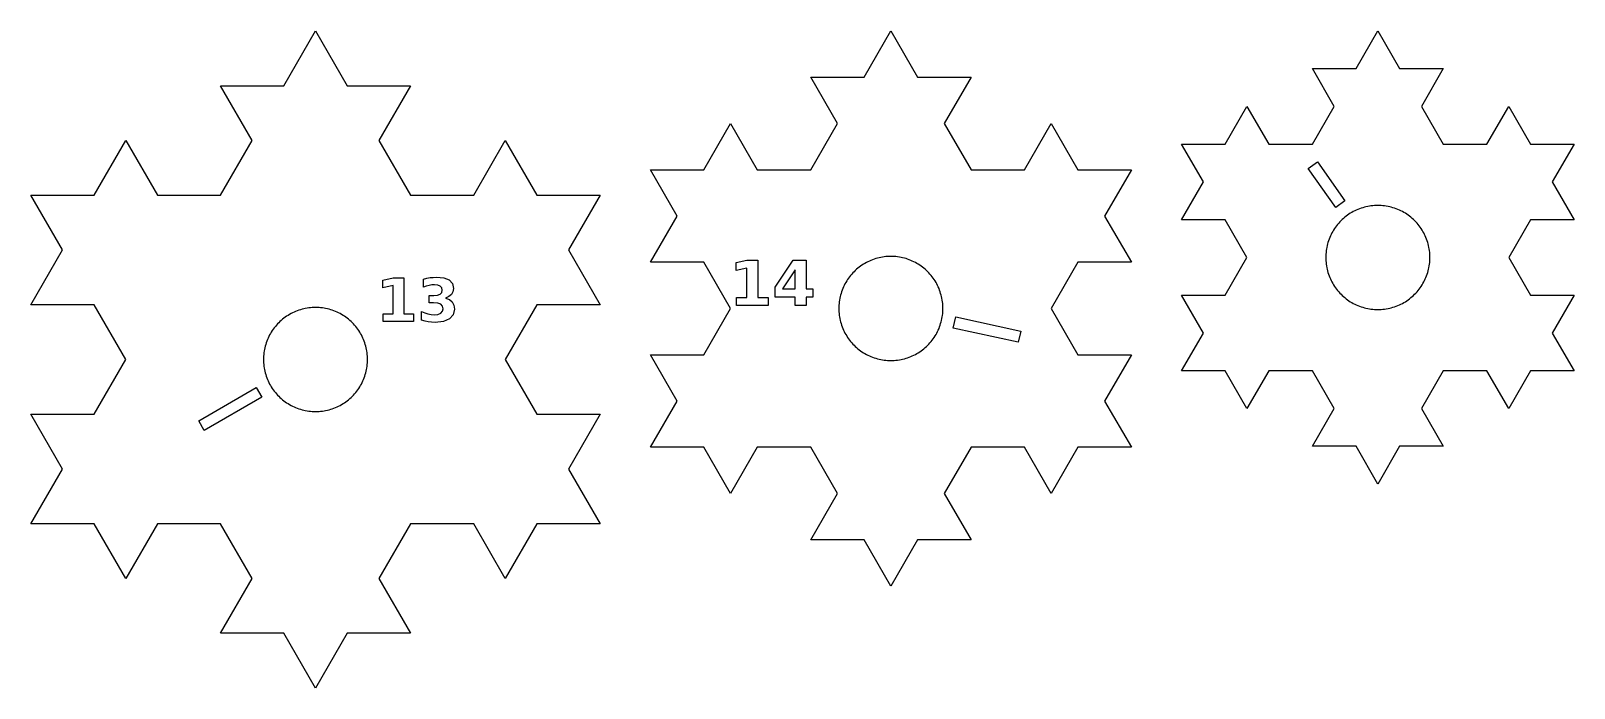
# Model space of a CAD drawing. Header units: millimetres. Extents: x 0 to 476, y 5 to 280.
# Drawn here: x 352.6 to 475.6, y 99.6 to 152 of the extents above; entities that cross this region are included whole.
import ezdxf

# ---------------------------------------------------------------- set-up
doc = ezdxf.new("R2010")
doc.units = ezdxf.units.MM
doc.layers.add('CUT', color=1, linetype='Continuous')
doc.layers.add('ENGRAVE', color=7, linetype='Continuous')

msp = doc.modelspace()

# ---------------------------------------------------------------- linework, layer by layer
at = {"layer": 'CUT'}
for points in [[(377.76, 147.63), (382.81, 147.63), (380.29, 143.27), (382.81, 138.9), (387.85, 138.9), (390.37, 143.27), (392.89, 138.9), (397.93, 138.9), (395.41, 134.53), (397.93, 130.17), (392.89, 130.17), (390.37, 125.8), (392.89, 121.43), (397.93, 121.43), (395.41, 117.07), (397.93, 112.7), (392.89, 112.7), (390.37, 108.33), (387.85, 112.7), (382.81, 112.7), (380.29, 108.33), (382.81, 103.97), (377.76, 103.97), (375.24, 99.6), (372.72, 103.97), (367.68, 103.97), (370.2, 108.33), (367.68, 112.7), (362.64, 112.7), (360.12, 108.33), (357.6, 112.7), (352.55, 112.7), (355.07, 117.07), (352.55, 121.43), (357.6, 121.43), (360.12, 125.8), (357.6, 130.17), (352.55, 130.17), (355.07, 134.53), (352.55, 138.9), (357.6, 138.9), (360.12, 143.27), (362.64, 138.9), (367.68, 138.9), (370.2, 143.27), (367.68, 147.63), (372.72, 147.63), (375.24, 152), (377.76, 147.63)], [(423.23, 148.31), (427.49, 148.31), (425.36, 144.62), (427.49, 140.93), (431.75, 140.93), (433.88, 144.62), (436.01, 140.93), (440.27, 140.93), (438.14, 137.24), (440.27, 133.56), (436.01, 133.56), (433.88, 129.87), (436.01, 126.18), (440.27, 126.18), (438.14, 122.49), (440.27, 118.8), (436.01, 118.8), (433.88, 115.11), (431.75, 118.8), (427.49, 118.8), (425.36, 115.11), (427.49, 111.42), (423.23, 111.42), (421.1, 107.73), (418.97, 111.42), (414.71, 111.42), (416.84, 115.11), (414.71, 118.8), (410.45, 118.8), (408.32, 115.11), (406.19, 118.8), (401.93, 118.8), (404.06, 122.49), (401.93, 126.18), (406.19, 126.18), (408.32, 129.87), (406.19, 133.56), (401.93, 133.56), (404.06, 137.24), (401.93, 140.93), (406.19, 140.93), (408.32, 144.62), (410.45, 140.93), (414.71, 140.93), (416.84, 144.62), (414.71, 148.31), (418.97, 148.31), (421.1, 152), (423.23, 148.31)], [(461.65, 148.99), (465.13, 148.99), (463.39, 145.98), (465.13, 142.97), (468.61, 142.97), (470.35, 145.98), (472.08, 142.97), (475.56, 142.97), (473.82, 139.96), (475.56, 136.94), (472.08, 136.94), (470.35, 133.93), (472.08, 130.92), (475.56, 130.92), (473.82, 127.91), (475.56, 124.9), (472.08, 124.9), (470.35, 121.89), (468.61, 124.9), (465.13, 124.9), (463.39, 121.89), (465.13, 118.88), (461.65, 118.88), (459.92, 115.87), (458.18, 118.88), (454.7, 118.88), (456.44, 121.89), (454.7, 124.9), (451.22, 124.9), (449.48, 121.89), (447.75, 124.9), (444.27, 124.9), (446.01, 127.91), (444.27, 130.92), (447.75, 130.92), (449.48, 133.93), (447.75, 136.94), (444.27, 136.94), (446.01, 139.96), (444.27, 142.97), (447.75, 142.97), (449.48, 145.98), (451.22, 142.97), (454.7, 142.97), (456.44, 145.98), (454.7, 148.99), (458.18, 148.99), (459.92, 152), (461.65, 148.99)], [(464.06, 134.07), (464.06, 134.2), (464.05, 134.34), (464.03, 134.48), (464.01, 134.61), (463.99, 134.74), (463.96, 134.88), (463.92, 135.01), (463.89, 135.14), (463.85, 135.27), (463.8, 135.4), (463.75, 135.52), (463.7, 135.65), (463.64, 135.77), (463.58, 135.89), (463.51, 136.01), (463.44, 136.12), (463.37, 136.24), (463.29, 136.35), (463.21, 136.46), (463.12, 136.57), (463.04, 136.67), (462.94, 136.77), (462.85, 136.87), (462.75, 136.96), (462.65, 137.05), (462.55, 137.14), (462.44, 137.23), (462.33, 137.31), (462.22, 137.38), (462.11, 137.46), (461.99, 137.53), (461.87, 137.59), (461.75, 137.66), (461.63, 137.71), (461.5, 137.77), (461.38, 137.82), (461.25, 137.86), (461.12, 137.9), (460.99, 137.94), (460.86, 137.97), (460.73, 138), (460.59, 138.03), (460.46, 138.05), (460.32, 138.06), (460.19, 138.07), (460.05, 138.08), (459.92, 138.08), (459.78, 138.08), (459.64, 138.07), (459.51, 138.06), (459.37, 138.05), (459.24, 138.03), (459.11, 138), (458.97, 137.97), (458.84, 137.94), (458.71, 137.9), (458.58, 137.86), (458.45, 137.82), (458.33, 137.77), (458.2, 137.71), (458.08, 137.66), (457.96, 137.59), (457.84, 137.53), (457.72, 137.46), (457.61, 137.38), (457.5, 137.31), (457.39, 137.23), (457.28, 137.14), (457.18, 137.05), (457.08, 136.96), (456.98, 136.87), (456.89, 136.77), (456.8, 136.67), (456.71, 136.57), (456.62, 136.46), (456.54, 136.35), (456.47, 136.24), (456.39, 136.12), (456.32, 136.01), (456.26, 135.89), (456.19, 135.77), (456.14, 135.65), (456.08, 135.52), (456.03, 135.4), (455.99, 135.27), (455.94, 135.14), (455.91, 135.01), (455.87, 134.88), (455.85, 134.74), (455.82, 134.61), (455.8, 134.48), (455.79, 134.34), (455.77, 134.2), (455.77, 134.07), (455.77, 133.93), (455.77, 133.8), (455.77, 133.66), (455.79, 133.53), (455.8, 133.39), (455.82, 133.26), (455.85, 133.12), (455.87, 132.99), (455.91, 132.86), (455.94, 132.73), (455.99, 132.6), (456.03, 132.47), (456.08, 132.35), (456.14, 132.22), (456.19, 132.1), (456.26, 131.98), (456.32, 131.86), (456.39, 131.74), (456.47, 131.63), (456.54, 131.52), (456.62, 131.41), (456.71, 131.3), (456.8, 131.2), (456.89, 131.1), (456.98, 131), (457.08, 130.9), (457.18, 130.81), (457.28, 130.73), (457.39, 130.64), (457.5, 130.56), (457.61, 130.48), (457.72, 130.41), (457.84, 130.34), (457.96, 130.27), (458.08, 130.21), (458.2, 130.15), (458.33, 130.1), (458.45, 130.05), (458.58, 130), (458.71, 129.96), (458.84, 129.92), (458.97, 129.89), (459.11, 129.86), (459.24, 129.84), (459.37, 129.82), (459.51, 129.8), (459.64, 129.79), (459.78, 129.79), (459.92, 129.78), (460.05, 129.79), (460.19, 129.79), (460.32, 129.8), (460.46, 129.82), (460.59, 129.84), (460.73, 129.86), (460.86, 129.89), (460.99, 129.92), (461.12, 129.96), (461.25, 130), (461.38, 130.05), (461.5, 130.1), (461.63, 130.15), (461.75, 130.21), (461.87, 130.27), (461.99, 130.34), (462.11, 130.41), (462.22, 130.48), (462.33, 130.56), (462.44, 130.64), (462.55, 130.73), (462.65, 130.81), (462.75, 130.9), (462.85, 131), (462.94, 131.1), (463.04, 131.2), (463.12, 131.3), (463.21, 131.41), (463.29, 131.52), (463.37, 131.63), (463.44, 131.74), (463.51, 131.86), (463.58, 131.98), (463.64, 132.1), (463.7, 132.22), (463.75, 132.35), (463.8, 132.47), (463.85, 132.6), (463.89, 132.73), (463.92, 132.86), (463.96, 132.99), (463.99, 133.12), (464.01, 133.26), (464.03, 133.39), (464.05, 133.53), (464.06, 133.66), (464.06, 133.8), (464.07, 133.93), (464.06, 134.07)], [(425.25, 130), (425.24, 130.14), (425.23, 130.27), (425.22, 130.41), (425.2, 130.54), (425.17, 130.68), (425.14, 130.81), (425.11, 130.94), (425.07, 131.07), (425.03, 131.2), (424.99, 131.33), (424.94, 131.45), (424.88, 131.58), (424.82, 131.7), (424.76, 131.82), (424.7, 131.94), (424.63, 132.06), (424.55, 132.17), (424.47, 132.28), (424.39, 132.39), (424.31, 132.5), (424.22, 132.6), (424.13, 132.7), (424.04, 132.8), (423.94, 132.9), (423.84, 132.99), (423.73, 133.07), (423.63, 133.16), (423.52, 133.24), (423.41, 133.32), (423.29, 133.39), (423.18, 133.46), (423.06, 133.53), (422.94, 133.59), (422.81, 133.65), (422.69, 133.7), (422.56, 133.75), (422.44, 133.8), (422.31, 133.84), (422.18, 133.88), (422.04, 133.91), (421.91, 133.94), (421.78, 133.96), (421.64, 133.98), (421.51, 134), (421.37, 134.01), (421.24, 134.01), (421.1, 134.02), (420.97, 134.01), (420.83, 134.01), (420.69, 134), (420.56, 133.98), (420.43, 133.96), (420.29, 133.94), (420.16, 133.91), (420.03, 133.88), (419.9, 133.84), (419.77, 133.8), (419.64, 133.75), (419.51, 133.7), (419.39, 133.65), (419.27, 133.59), (419.15, 133.53), (419.03, 133.46), (418.91, 133.39), (418.8, 133.32), (418.68, 133.24), (418.58, 133.16), (418.47, 133.07), (418.37, 132.99), (418.26, 132.9), (418.17, 132.8), (418.07, 132.7), (417.98, 132.6), (417.89, 132.5), (417.81, 132.39), (417.73, 132.28), (417.65, 132.17), (417.58, 132.06), (417.51, 131.94), (417.44, 131.82), (417.38, 131.7), (417.32, 131.58), (417.27, 131.45), (417.22, 131.33), (417.17, 131.2), (417.13, 131.07), (417.09, 130.94), (417.06, 130.81), (417.03, 130.68), (417.01, 130.54), (416.99, 130.41), (416.97, 130.27), (416.96, 130.14), (416.95, 130), (416.95, 129.87), (416.95, 129.73), (416.96, 129.6), (416.97, 129.46), (416.99, 129.32), (417.01, 129.19), (417.03, 129.06), (417.06, 128.92), (417.09, 128.79), (417.13, 128.66), (417.17, 128.53), (417.22, 128.4), (417.27, 128.28), (417.32, 128.15), (417.38, 128.03), (417.44, 127.91), (417.51, 127.79), (417.58, 127.68), (417.65, 127.56), (417.73, 127.45), (417.81, 127.34), (417.89, 127.23), (417.98, 127.13), (418.07, 127.03), (418.17, 126.93), (418.26, 126.84), (418.37, 126.75), (418.47, 126.66), (418.58, 126.57), (418.68, 126.49), (418.8, 126.42), (418.91, 126.34), (419.03, 126.27), (419.15, 126.21), (419.27, 126.14), (419.39, 126.09), (419.51, 126.03), (419.64, 125.98), (419.77, 125.94), (419.9, 125.9), (420.03, 125.86), (420.16, 125.83), (420.29, 125.8), (420.43, 125.77), (420.56, 125.75), (420.69, 125.74), (420.83, 125.73), (420.97, 125.72), (421.1, 125.72), (421.24, 125.72), (421.37, 125.73), (421.51, 125.74), (421.64, 125.75), (421.78, 125.77), (421.91, 125.8), (422.04, 125.83), (422.18, 125.86), (422.31, 125.9), (422.44, 125.94), (422.56, 125.98), (422.69, 126.03), (422.81, 126.09), (422.94, 126.14), (423.06, 126.21), (423.18, 126.27), (423.29, 126.34), (423.41, 126.42), (423.52, 126.49), (423.63, 126.57), (423.73, 126.66), (423.84, 126.75), (423.94, 126.84), (424.04, 126.93), (424.13, 127.03), (424.22, 127.13), (424.31, 127.23), (424.39, 127.34), (424.47, 127.45), (424.55, 127.56), (424.63, 127.68), (424.7, 127.79), (424.76, 127.91), (424.82, 128.03), (424.88, 128.15), (424.94, 128.28), (424.99, 128.4), (425.03, 128.53), (425.07, 128.66), (425.11, 128.79), (425.14, 128.92), (425.17, 129.06), (425.2, 129.19), (425.22, 129.32), (425.23, 129.46), (425.24, 129.6), (425.25, 129.73), (425.25, 129.87), (425.25, 130)], [(379.39, 125.94), (379.38, 126.07), (379.37, 126.21), (379.36, 126.34), (379.34, 126.48), (379.31, 126.61), (379.29, 126.74), (379.25, 126.87), (379.21, 127), (379.17, 127.13), (379.13, 127.26), (379.08, 127.39), (379.02, 127.51), (378.97, 127.64), (378.9, 127.76), (378.84, 127.88), (378.77, 127.99), (378.69, 128.11), (378.62, 128.22), (378.54, 128.33), (378.45, 128.43), (378.36, 128.54), (378.27, 128.64), (378.18, 128.73), (378.08, 128.83), (377.98, 128.92), (377.88, 129.01), (377.77, 129.09), (377.66, 129.17), (377.55, 129.25), (377.44, 129.32), (377.32, 129.39), (377.2, 129.46), (377.08, 129.52), (376.96, 129.58), (376.83, 129.63), (376.71, 129.68), (376.58, 129.73), (376.45, 129.77), (376.32, 129.81), (376.19, 129.84), (376.05, 129.87), (375.92, 129.89), (375.79, 129.91), (375.65, 129.93), (375.52, 129.94), (375.38, 129.95), (375.24, 129.95), (375.11, 129.95), (374.97, 129.94), (374.84, 129.93), (374.7, 129.91), (374.57, 129.89), (374.43, 129.87), (374.3, 129.84), (374.17, 129.81), (374.04, 129.77), (373.91, 129.73), (373.78, 129.68), (373.66, 129.63), (373.53, 129.58), (373.41, 129.52), (373.29, 129.46), (373.17, 129.39), (373.05, 129.32), (372.94, 129.25), (372.83, 129.17), (372.72, 129.09), (372.61, 129.01), (372.51, 128.92), (372.41, 128.83), (372.31, 128.73), (372.21, 128.64), (372.12, 128.54), (372.04, 128.43), (371.95, 128.33), (371.87, 128.22), (371.79, 128.11), (371.72, 127.99), (371.65, 127.88), (371.58, 127.76), (371.52, 127.64), (371.46, 127.51), (371.41, 127.39), (371.36, 127.26), (371.31, 127.13), (371.27, 127), (371.24, 126.87), (371.2, 126.74), (371.17, 126.61), (371.15, 126.48), (371.13, 126.34), (371.11, 126.21), (371.1, 126.07), (371.1, 125.94), (371.09, 125.8), (371.1, 125.66), (371.1, 125.53), (371.11, 125.39), (371.13, 125.26), (371.15, 125.12), (371.17, 124.99), (371.2, 124.86), (371.24, 124.73), (371.27, 124.6), (371.31, 124.47), (371.36, 124.34), (371.41, 124.21), (371.46, 124.09), (371.52, 123.96), (371.58, 123.84), (371.65, 123.73), (371.72, 123.61), (371.79, 123.49), (371.87, 123.38), (371.95, 123.27), (372.04, 123.17), (372.12, 123.06), (372.21, 122.96), (372.31, 122.87), (372.41, 122.77), (372.51, 122.68), (372.61, 122.59), (372.72, 122.51), (372.83, 122.43), (372.94, 122.35), (373.05, 122.28), (373.17, 122.21), (373.29, 122.14), (373.41, 122.08), (373.53, 122.02), (373.66, 121.97), (373.78, 121.92), (373.91, 121.87), (374.04, 121.83), (374.17, 121.79), (374.3, 121.76), (374.43, 121.73), (374.57, 121.71), (374.7, 121.69), (374.84, 121.67), (374.97, 121.66), (375.11, 121.65), (375.24, 121.65), (375.38, 121.65), (375.52, 121.66), (375.65, 121.67), (375.79, 121.69), (375.92, 121.71), (376.05, 121.73), (376.19, 121.76), (376.32, 121.79), (376.45, 121.83), (376.58, 121.87), (376.71, 121.92), (376.83, 121.97), (376.96, 122.02), (377.08, 122.08), (377.2, 122.14), (377.32, 122.21), (377.44, 122.28), (377.55, 122.35), (377.66, 122.43), (377.77, 122.51), (377.88, 122.59), (377.98, 122.68), (378.08, 122.77), (378.18, 122.87), (378.27, 122.96), (378.36, 123.06), (378.45, 123.17), (378.54, 123.27), (378.62, 123.38), (378.69, 123.49), (378.77, 123.61), (378.84, 123.73), (378.9, 123.84), (378.97, 123.96), (379.02, 124.09), (379.08, 124.21), (379.13, 124.34), (379.17, 124.47), (379.21, 124.6), (379.25, 124.73), (379.29, 124.86), (379.31, 124.99), (379.34, 125.12), (379.36, 125.26), (379.37, 125.39), (379.38, 125.53), (379.39, 125.66), (379.39, 125.8), (379.39, 125.94)]]:
    msp.add_lwpolyline(points, close=True, dxfattribs=at)
at = {"layer": 'ENGRAVE'}
for points in [[(454.37, 141.04), (455.11, 141.55), (457.29, 138.45), (456.56, 137.93), (454.37, 141.04)], [(408.78, 132.9), (408.78, 133.53), (409.62, 133.71), (410.5, 133.71), (410.5, 130.75), (411.32, 130.75), (411.32, 130.11), (408.8, 130.11), (408.8, 130.75), (409.62, 130.75), (409.62, 133.07), (408.78, 132.9)], [(414.87, 130.76), (414.35, 130.76), (414.35, 130.11), (413.48, 130.11), (413.48, 130.76), (411.88, 130.76), (411.88, 131.56), (413.32, 133.71), (414.35, 133.71), (414.35, 131.44), (414.87, 131.44), (414.87, 130.76)], [(413.48, 132.94), (412.46, 131.44), (413.48, 131.44), (413.48, 132.94)], [(381.42, 131.69), (380.61, 131.52), (380.61, 132.13), (381.42, 132.3), (382.27, 132.3), (382.27, 129.45), (383.06, 129.45), (383.06, 128.83), (380.63, 128.83), (380.63, 129.45), (381.42, 129.45), (381.42, 131.69)], [(386.27, 130.13), (386.32, 129.82), (386.22, 129.36), (385.92, 129.03), (385.44, 128.83), (384.77, 128.76), (384.5, 128.77), (384.23, 128.81), (383.97, 128.86), (383.7, 128.94), (383.7, 129.63), (383.95, 129.52), (384.2, 129.44), (384.45, 129.39), (384.69, 129.37), (385, 129.4), (385.23, 129.5), (385.37, 129.65), (385.42, 129.85), (385.37, 130.06), (385.23, 130.21), (384.99, 130.3), (384.65, 130.33), (384.3, 130.33), (384.3, 130.91), (384.67, 130.91), (384.97, 130.93), (385.18, 131.01), (385.3, 131.15), (385.34, 131.33), (385.3, 131.51), (385.18, 131.64), (384.99, 131.72), (384.73, 131.75), (384.51, 131.74), (384.29, 131.7), (384.07, 131.64), (383.85, 131.56), (383.85, 132.21), (384.11, 132.28), (384.38, 132.33), (384.63, 132.35), (384.89, 132.36), (385.48, 132.31), (385.9, 132.14), (386.15, 131.86), (386.24, 131.47), (386.19, 131.2), (386.07, 130.97), (385.88, 130.81), (385.6, 130.7), (385.91, 130.58), (386.13, 130.39), (386.27, 130.13)], [(431.26, 127.17), (426.08, 128.31), (426.28, 129.19), (431.45, 128.05), (431.26, 127.17)], [(365.93, 120.92), (370.52, 123.58), (370.97, 122.8), (366.38, 120.15), (365.93, 120.92)]]:
    msp.add_lwpolyline(points, close=True, dxfattribs=at)

doc.saveas('drawing.dxf')
